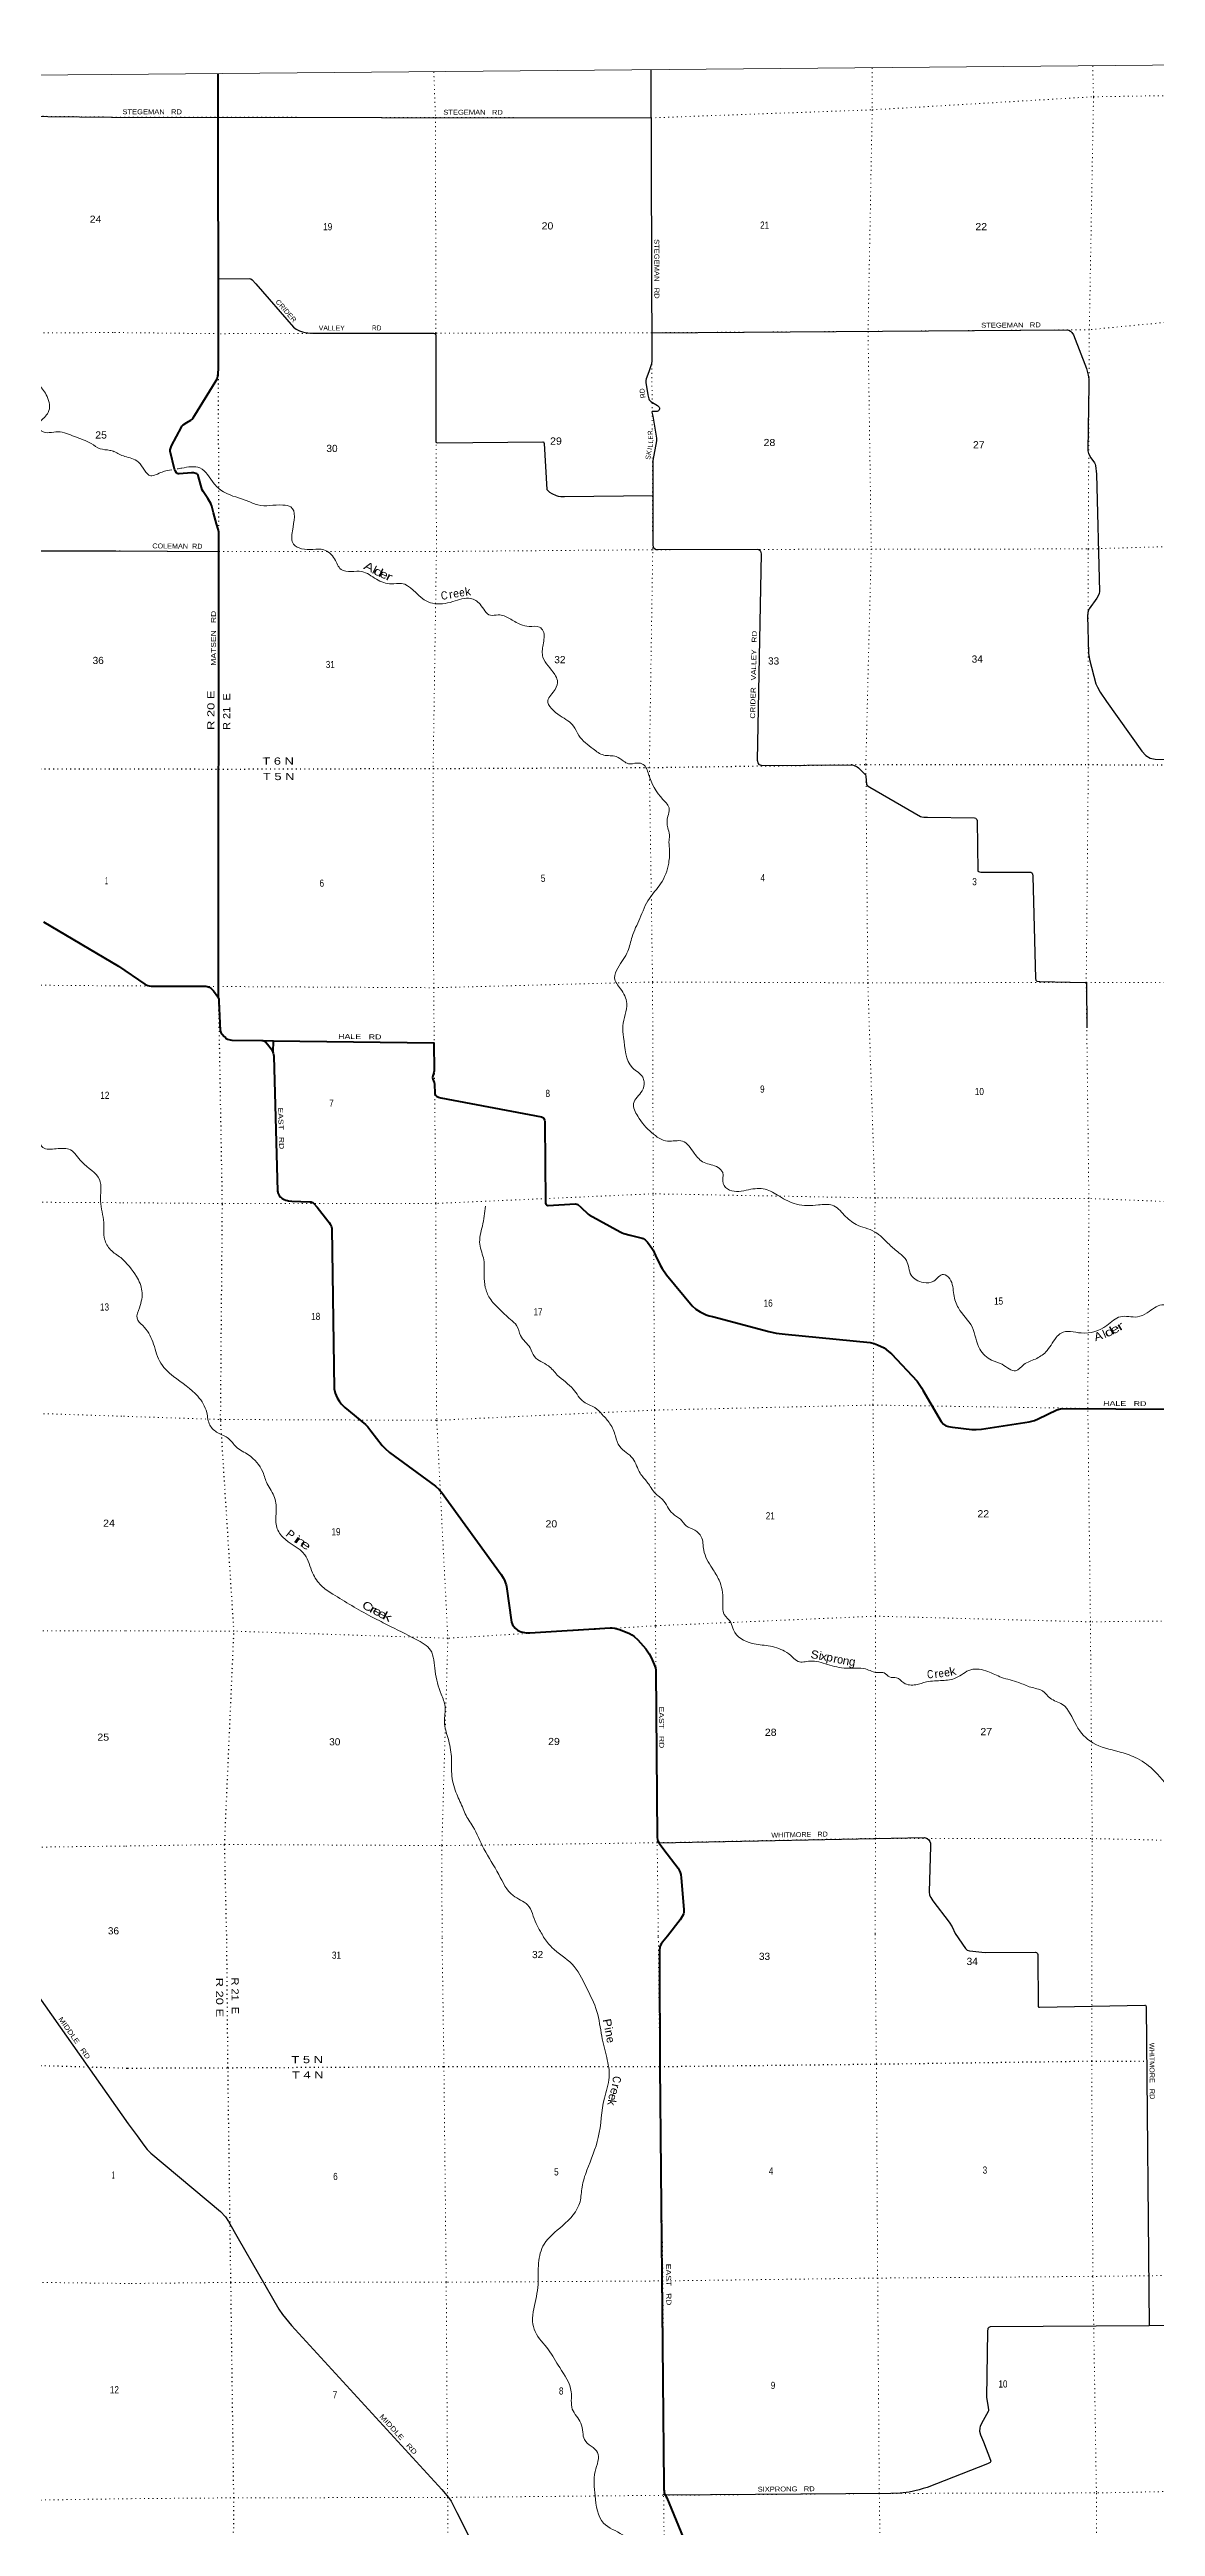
# Model space of a CAD drawing. Header units: feet. Extents: x -199 to 255675, y -686157 to -547785.
# Drawn here: x 189498 to 216545, y -608404 to -547785 of the extents above; entities that cross this region are included whole.
import ezdxf
from ezdxf.enums import TextEntityAlignment as Align

# ---------------------------------------------------------------- set-up
doc = ezdxf.new("R2010")
doc.units = ezdxf.units.FT
doc.header["$LTSCALE"] = 70
doc.linetypes.add('DOTTED', pattern=[1.5, 0.3, -1.2])
for name, color, linetype, lineweight in [('26', 7, 'Continuous', 40), ('29', 7, 'Continuous', 25), ('39', 7, 'Continuous', 13), ('4', 7, 'Continuous', 13), ('6', 7, 'DOTTED', 25), ('7', 7, 'DOTTED', 13)]:
    doc.layers.add(name, color=color, linetype=linetype, lineweight=lineweight)
for name, color, linetype in [('27', 7, 'Continuous'), ('30', 7, 'Continuous'), ('41', 7, 'Continuous')]:
    doc.layers.add(name, color=color, linetype=linetype)

msp = doc.modelspace()

# ---------------------------------------------------------------- linework, layer by layer
at = {"layer": '26'}
for points in [[(193630.68, -571002.07), (193639.87, -559629.96), (193636.33, -559596.1), (193621.89, -559522.01), (193583.43, -559393.01), (193507.57, -559122.32), (193467.26, -558964.27), (193438.49, -558892.3), (193370.62, -558776.6), (193251.5, -558600.84), (193231.5, -558558.85), (193201.88, -558445.37), (193131.92, -558212.23), (193118.21, -558188.78), (193099.56, -558172.65), (193072.59, -558158.26), (193022.24, -558145.66), (192967.56, -558145.14), (192671.88, -558171.7), (192641.06, -558167.25), (192624.88, -558160.06), (192605.46, -558142.74), (192576.33, -558102.48), (192556.18, -558053.55), (192449.96, -557617.4), (192449.56, -557578.94), (192452.26, -557557.34), (192480.08, -557484.99), (192722.86, -557023), (192737.22, -556999.24), (192767.81, -556970.82), (192854.03, -556913.48), (192951.21, -556859.27), (192978.19, -556839.48), (192988.86, -556829.43), (193012.35, -556798.1), (193051.49, -556732.51), (193552.14, -555927.14), (193594.01, -555840.97), (193611.99, -555778), (193624.57, -555707.83), (193629.47, -555598.1), (193623.73, -548376.35)], [(189350.92, -569132.14), (191184.13, -570219.7)], [(191184.13, -570219.7), (191827.9, -570656.66), (191860.81, -570675.14), (191902.32, -570693.19), (191937.42, -570700.21), (191985.17, -570705.83), (192027.23, -570708.06), (193319.8, -570710.48), (193351.75, -570715.32), (193375.98, -570722), (193403, -570732.18), (193423.99, -570745.1), (193448.64, -570762.39), (193469, -570782.06), (193507.86, -570825.76), (193613.14, -570965.54), (193622.13, -570981.73), (193630.68, -571002.07)], [(193630.68, -571002.07), (193635.74, -571022.67), (193641.03, -571071.16), (193667.33, -571789.47), (193675.07, -571816.51), (193687.35, -571838.63), (193723.03, -571884.04), (193770.19, -571939.79), (193797.23, -571967.54), (193818.84, -571984.82), (193850.59, -572003.37), (193882.53, -572014.26), (193915.88, -572021.64), (193957.12, -572025.63), (194689.66, -572035.29), (194694.5, -572035.91)], [(194694.5, -572035.91), (194965.38, -572045.97), (194957.72, -572326.12)], [(194694.5, -572035.91), (194717.3, -572038.85), (194740.47, -572044.47), (194758.02, -572052.9), (194769.96, -572062.03), (194780.49, -572072.57), (194831.67, -572128.27), (194921.38, -572245.07), (194937.4, -572275.24), (194950.52, -572309.88), (194957.72, -572326.12)], [(194965.38, -572045.97), (198898.7, -572097.76), (198901.05, -572780.49), (198896.99, -572821.45), (198868.08, -572899.25), (198860.73, -572943.95), (198872.48, -572982.81), (198904.46, -573065.22), (198912.04, -573097.17), (198918.44, -573344.87), (198927.42, -573367.66), (198934.01, -573376.46), (198961.21, -573398.18), (199010.94, -573422.64), (199065.8, -573438.54), (201530.94, -573906.17), (201547.73, -573911.96), (201563.66, -573921.85), (201575.2, -573932.85), (201585.53, -573947.3), (201603.22, -573987.82), (201611.46, -574023.01), (201615.1, -574056.79), (201624.56, -575987.73), (201629.6, -576022.03), (201639.35, -576043.48), (201651.58, -576058.32), (201666.96, -576068.22), (201683.44, -576072.62), (201691.78, -576072.65), (202351.03, -576037.43), (202391.45, -576039.84), (202414.76, -576052.82), (202492.58, -576118.24), (202671.9, -576283.73), (202697.25, -576302.98), (203455.97, -576721.36), (203499.66, -576742.35), (203544.98, -576757.65), (203698.51, -576799.25), (203959.26, -576863.21), (203994.43, -576874.2), (204015.78, -576884.3), (204041.68, -576899.49), (204063.66, -576919.28), (204119.11, -576976.65), (204232.34, -577121.6), (204259.87, -577168.39), (204319.71, -577297.4), (204433.18, -577539.53), (204480.69, -577617.51), (204590.5, -577770.98), (205215.43, -578530.95), (205308.17, -578615.92), (205413.66, -578681.9), (205560.91, -578747.87), (205633.44, -578772.06), (205713.26, -578793.12), (207086.17, -579161.31), (207273.36, -579200.78), (207491.7, -579221.39), (209569.01, -579425.14), (209664.17, -579451.6), (209747.69, -579482.39), (209909.02, -579561.82), (210020.21, -579645.12), (210087.09, -579704.99), (210716.68, -580370.93), (210833.39, -580542.37), (210857.87, -580592.64), (211304.89, -581361.36), (211363.05, -581426.43), (211420.19, -581466.01), (211486.13, -581483.61), (211578.9, -581499.05), (212057.55, -581558.38), (212163.05, -581558.38), (212289.71, -581546.03), (213457.43, -581370.04), (213585.01, -581334.07), (213674.49, -581300.71), (214135.35, -581073.69), (214226.77, -581052.58), (214368.92, -581040.09), (222835.46, -581101.02)], [(194957.72, -572326.12), (194963.38, -572344.08), (194973.91, -572380.61), (194980.64, -572423.91), (195075.54, -575726.39), (195078.18, -575748.8), (195083.44, -575766.71), (195095.03, -575801.48), (195114.33, -575834.15), (195143.47, -575869.63), (195167.34, -575891.4), (195190.51, -575906.86), (195237.9, -575929.69), (195279.11, -575944.06), (195314.08, -575954.63), (195344.62, -575960.6), (195421.5, -575966.84), (195862.98, -575983.07), (195894.36, -575987.99), (195915.42, -575995.02), (195934.38, -576005.56), (195955.1, -576021.65), (196044.93, -576114.37), (196306.26, -576447.93)], [(196306.8, -576448.61), (196339.99, -576490.98), (196364.06, -576528.94), (196379.51, -576562.66), (196392.14, -576599.19), (196399.41, -576639.72), (196462.93, -580561.93), (196483.43, -580665.37), (196528.36, -580780.59), (196587.34, -580870.51), (196641.59, -580935.95), (196716.52, -581016.63), (197225.03, -581434.36), (197285.23, -581495.75), (197352.67, -581587.45), (197633.74, -581951.95), (197703.68, -582026.86), (197815.5, -582119.36), (198941.13, -582945.44), (199030.64, -583025.84), (199084.87, -583092.6), (200543.41, -585105.94), (200595.61, -585187.5), (200622.97, -585242.75), (200653.18, -585319.58), (200664.42, -585357.51), (200674.3, -585403.49), (200800.15, -586274.75), (200809.75, -586312.23), (200822.39, -586341.73), (200851.88, -586382.48), (200886.98, -586420.42), (200944.55, -586466.78), (200990.89, -586493.48), (201034.42, -586510.34), (201075.14, -586521.58), (201117.27, -586530.01), (201184.13, -586535.45), (201240.84, -586535.63), (203211.96, -586415.13), (203255.87, -586414.79), (203320.46, -586423.22), (203458.57, -586464.51), (203678.9, -586549.86), (203741.72, -586583.4), (203795.08, -586619.93), (203888.83, -586705.37), (204082.35, -586925), (204162.97, -587047.07), (204215.69, -587140.31), (204289.07, -587307.18), (204320.24, -587392.71), (204328.44, -587451.81), (204328.44, -587451.81), (204354.92, -591546.36), (204363.77, -591592.42), (204375, -591623.33), (204408.4, -591681.03), (204524, -591834.07), (204870.8, -592295.19), (204899.48, -592344.82), (204922.43, -592399.76), (204935.99, -592450.2), (204949.83, -592530.29), (205011.95, -593306.96), (205013.92, -593358.57), (205011.12, -593379.65), (205002.69, -593414.77), (204993.21, -593435.25), (204918.31, -593555.24), (204614.89, -593953.9)], [(204614.89, -593953.9), (204485.91, -594106.58), (204461.44, -594139.98), (204443.64, -594175.6), (204427.97, -594217.73), (204421.4, -594253.51), (204416.95, -594283.56), (204412.65, -594370.33), (204414.73, -594540.67)], [(204414.73, -594540.67), (204423.23, -597140.23), (204523.69, -607388.66), (204523.69, -607505.8), (204526.2, -607528.41), (204528.71, -607557.3), (204540.01, -607599.08), (204552.57, -607625.14), (204571.41, -607660.32), (204599.03, -607707.43), (205520.94, -609964.47), (205552.72, -610013.56), (205572.74, -610044.73), (205623.83, -610098.42), (205690.66, -610144.9), (205770.62, -610186), (205982.56, -610265.38)]]:
    msp.add_lwpolyline(points, dxfattribs=at)
at = {"layer": '29'}
for p, q in [((191012.61, -549437.48), (204209.96, -549456.63)), ((185633.48, -560045.12), (191100.26, -560056.64)), ((191100.26, -560056.64), (193639.51, -560073.89))]:
    msp.add_line(p, q, dxfattribs=at)
for points in [[(204206.39, -548285.38), (204228.11, -555417.61), (204215.21, -555503.01), (204157.66, -555672.11), (204089, -555847.43), (204081.83, -555887.6), (204081.24, -555932.67), (204131.12, -556238.23), (204156.41, -556335.35), (204165.74, -556358.31), (204183.99, -556379.8), (204207.33, -556398.5), (204370.74, -556500.32), (204391.99, -556519.04), (204405.25, -556536.27), (204415.29, -556556.36), (204417.09, -556567.12), (204416.02, -556579.31), (204409.2, -556603.71), (204402.75, -556616.63), (204397.73, -556623.09), (204389.48, -556630.98), (204376.22, -556636), (204359.6, -556640.39), (204245.34, -556642.45), (204238.53, -556645.33), (204233.64, -556649.37), (204231.36, -556655.38), (204231, -556662.55), (204254.32, -556759.19), (204341.08, -557298.31), (204342, -557360.41), (204256.46, -557846.52), (204249.42, -557921.04), (204251.96, -558009.01), (204253.6, -559913.09), (204259.86, -559954.63), (204269.52, -559972.96), (204296.13, -559996.26), (204337.16, -560019.56), (204383.74, -560024), (206816.75, -560010.67), (206843.37, -560019.55), (206876.8, -560047.99), (206886.85, -560062.34), (206905.2, -560130.02), (206802.22, -565179.98), (206825.16, -565254.61), (206848.11, -565283.31), (206932.85, -565304.98), (209094.12, -565289.04), (209138.58, -565294.78), (209179.08, -565305.5), (209249.01, -565340.71), (209281.47, -565366.69), (209432.6, -565512.92), (209451.24, -565533.01), (209460.72, -565569.26), (209481.96, -565771.07), (209497.14, -565797.08), (209558.39, -565840.46), (210800.9, -566556.68), (210832.41, -566566.3), (210878.31, -566572.04), (210971.03, -566575.35), (212117.48, -566592.13), (212149.76, -566599.3), (212164.1, -566609.35), (212172.7, -566620.83), (212178.44, -566628.01), (212183.63, -566653.9), (212205.69, -567895.22), (212215.01, -567905.27), (212239.39, -567911.01), (212272.38, -567913.88), (213478.57, -567913.88), (213500.81, -567918.19), (213522.32, -567931.11), (213532.36, -567944.02), (213538.1, -567958.37), (213548.1, -568015.07), (213608.37, -570517.19), (213619.66, -570558.1), (213648.53, -570586.07), (213717.91, -570597.33), (214827.47, -570617.65), (214847.55, -570623.39), (214856.25, -570634.47), (214870.95, -571730.18)], [(180275.36, -549293.64), (181257.68, -549154.85), (181959.93, -549055.91), (182238, -549026.14), (182346.49, -549026.14), (182434.29, -549043.97), (183073.32, -549187.47), (184381.62, -549536.39), (184430.9, -549541.8), (184486.5, -549541.79), (184536.68, -549536.37), (184591.76, -549523.52), (184899.56, -549392.17), (185130.68, -549275.83), (185175.43, -549259.54), (185239.36, -549252.68), (185287.99, -549254.12), (185337.47, -549262.29), (185515.82, -549317.6), (185594.48, -549332.82), (185968.4, -549375.8), (186324.74, -549388.36), (191012.61, -549437.48)], [(193627.72, -553392.83), (194384.52, -553392.01), (194423.25, -553397.74), (194454.88, -553417.98), (194543.5, -553517.27), (195464.07, -554575.94), (195526.14, -554626.17), (195612.64, -554666.77), (195686.77, -554695.06), (195747, -554709.41), (195818.71, -554720.89), (195931.06, -554730.28), (198886.44, -554726.63), (198911.54, -554730.94), (198923.73, -554738.11), (198935.92, -554751.03), (198943.81, -554772.56), (198943.1, -557377.23), (198948.84, -557391.58), (198963.72, -557404.25), (198997.6, -557411.67), (201560.51, -557382.97), (201577.72, -557388.72), (201587.96, -557399.83), (201597.8, -557423.16), (201663.02, -558553.07), (201682.42, -558579.83), (201725.45, -558614.27), (201785.68, -558651.59), (201888.94, -558697.51), (201940.04, -558714.88), (202006.55, -558726.21), (202092.13, -558727.7), (204252.56, -558700.86)], [(204225.97, -554715.74), (214382.44, -554648.71), (214430.19, -554656.25), (214470.35, -554679.21), (214501.9, -554707.91), (214543.19, -554769.44), (214862.25, -555590.83), (214902.05, -555758.42), (214913.52, -555853.14), (214918.64, -555980.33), (214893.44, -557609.74), (214904.98, -557672.16), (214961.63, -557777.7), (215051.21, -557899.63), (215067.7, -557929.77), (215078.79, -557964.76), (215102.1, -558178.55), (215177.68, -561051.5), (215170.96, -561094.2), (215159.49, -561122.9), (215108.64, -561210.01), (214924.23, -561473.4), (214909.93, -561501.78), (214892.72, -561562.05), (214883.26, -561641.7), (214909.93, -562555.15), (214931.8, -562711.15), (215090.65, -563307.16), (215125.07, -563387.52), (215190.73, -563513), (215352.12, -563737.71), (216209.66, -564956.84), (216309.74, -565063.74), (216418.75, -565131.19), (216540.88, -565150.24), (218235.22, -565177.05)], [(204401.09, -591671.36), (210895.69, -591539.94), (210950.05, -591556.02), (210992.03, -591593.18), (211027.5, -591644.99), (211041.84, -591685.18), (211047.05, -591758.73), (211008.87, -592876.33), (211020.36, -592954.74), (211049.03, -593014.1), (211099.23, -593096.11), (211502.44, -593614.89), (211573.96, -593731.67), (211648.48, -593890.77)], [(211648.48, -593890.77), (211898.79, -594259.46), (211944.34, -594301.47), (211996.11, -594319.75), (212081.38, -594328.07), (212298.79, -594351.79), (212380.78, -594356.85), (213615.88, -594352.21), (213640.22, -594361.48), (213652.95, -594370.76), (213658.76, -594382.35), (213666.86, -594407.86), (213673.82, -595678.5), (213683.09, -595687.78), (213684.75, -595693.54), (213708.58, -595697.05), (216288.86, -595646.04), (216301.03, -595648.37), (216311.8, -595658.82), (216318.98, -595683.14), (216388.57, -603498.09)], [(188700.84, -594088.87), (189042.63, -595071.78), (189110.56, -595225.76), (189238.83, -595443.33), (191417.95, -598548.89)], [(191417.95, -598548.89), (191641.19, -598846.83), (191802.34, -599073.08), (191884.61, -599177.42), (191972.66, -599267.85), (193678.85, -600695.31), (193797.49, -600826.01), (193874.95, -600942.06), (194109.36, -601357), (195104.13, -603082.39), (195194.8, -603218.9), (195412.73, -603482.47), (199090.05, -607500.92), (199259.37, -607695.78), (199317.19, -607786.72), (199463.02, -608062.88), (202916.21, -614939.51)], [(216388.57, -603498.09), (212504.94, -603520.57), (212469.38, -603536.63), (212449.19, -603563.33), (212438.02, -603633.7), (212412.1, -605243.78), (212457.5, -605496.2), (212463.6, -605551.6), (212463.6, -605572.47), (212456.7, -605592.56), (212328.84, -605814.75), (212261.99, -605948.1), (212246.93, -606001.44), (212245.65, -606072.58), (212264.88, -606162.7), (212337.38, -606332.52), (212512.27, -606785.17), (212516.91, -606806.04), (212514.46, -606824.36), (212503, -606843.14), (212434.64, -606871.4), (210964.35, -607449.49), (210861.21, -607476.16), (210765.3, -607505.81), (210519.18, -607561.08), (210298.17, -607586.21), (210077.16, -607598.77), (204561.4, -607641.63)], [(219540.54, -603479.84), (216388.57, -603498.09)]]:
    msp.add_lwpolyline(points, dxfattribs=at)
at = {"layer": '39'}
for points in [[(184535.36, -549616.44), (184460.02, -550158.46), (184575.12, -550650.58), (184878.19, -551095.05), (185344.57, -551460.16), (185688.15, -551809.45), (185737.54, -551991.37), (185829.71, -552435.69), (186052.95, -552566.2), (186334.16, -552567.06), (186566.09, -552392.02), (186802.64, -552365.58), (187047.3, -552686.55), (187032.58, -552992.2), (187027.55, -553277.58), (187339.1, -553404.46), (187662.94, -553316.13), (187836.4, -553471.66), (188073.88, -553840.98), (187996.64, -554246.23), (187999.36, -554629.91), (188312.71, -554744.7), (188643.07, -554798.9), (188739.35, -555020.14), (188679.8, -555517.47), (188906.59, -555736.31), (189248.76, -556005.27), (189436.25, -556273.05), (189467.26, -556666.26), (189252.56, -556907.27), (189208.03, -557002.52), (189290.43, -557119.54), (189706.6, -557142.03), (190108.3, -557255.19), (190517.08, -557428.49), (190738.23, -557555.02), (190969.92, -557594.96), (191080.25, -557626.82)], [(192490.42, -558074.37), (192251.09, -558124.28), (191970.9, -558216.89), (191670.43, -557882.17), (191336.6, -557742.71), (191076.18, -557625.65)], [(203536.69, -565200), (203356.1, -565088.32), (203053.94, -565052.77), (202794.35, -564902.13), (202443.65, -564570.19), (202313.67, -564343.29), (201988.26, -564091.27), (201687.18, -563714.4), (201864.25, -563444.68), (201917.4, -563227.04), (201852.89, -563077.45), (201565.27, -562658.21), (201566.84, -562351.01), (201570.02, -562015.68), (201484.24, -561924.63), (201230.57, -561904.41), (201016.69, -561855.47), (200747.11, -561709), (200470.33, -561620.87), (200279.45, -561631.81), (200026.16, -561360.62), (199798.91, -561221.53), (199359.6, -561296.49), (198863.5, -561338.18), (198661.11, -561248.91), (198106.38, -560853.82), (197859.18, -560863.62), (197491.49, -560746.75), (197134.87, -560561.46), (196875.46, -560561.4), (196627.32, -560506.95), (196470.79, -560252.36), (196204.09, -560027.55), (195940.51, -560017.51), (195660.76, -560001.7), (195466.12, -559892.23), (195437.19, -559561.41), (195398.58, -558979.77), (195202.84, -558932.56), (194589.48, -558931.87), (194328.59, -558829.44), (193784.7, -558626.92), (193526.19, -558412.02), (193174.67, -558023.88), (192736.35, -558028.55), (192618.26, -558049.69)], [(223130.82, -578683.88), (222856.94, -578571.82), (222668.06, -578582.72), (222556.35, -578506.13), (222282.83, -578365.74), (221781.14, -578299.11), (221408.26, -578517.6), (221055.95, -578629.38), (220093.82, -578706.28), (219789.01, -578626.61), (219345.21, -578669.51), (219073.36, -578643.54), (218637.86, -578427.32), (218358.58, -578443.62), (217962.54, -578451.67), (217456.99, -578535.67), (217041.14, -578564.09), (216702.5, -578509.02), (216345.33, -578701.18), (216103.45, -578801.23), (215691.15, -578797.48), (215356.45, -579013.39), (214729.66, -579195.6), (214237, -579197.09), (214115.96, -579309.35), (213865.66, -579660.5), (213608.75, -579833.06), (213329.18, -579967.82), (213126.29, -580121.49), (212796.19, -579961.89), (212537.3, -579859.43), (212247.87, -579592.8), (212060.99, -579047.55), (211726.46, -578582.85), (211613.11, -578255.32), (211515.06, -577873.35), (211358.59, -577761.3), (211123.66, -577923.48), (210868.82, -577961.5), (210570.56, -577779.33), (210458.85, -577425.67), (210273.07, -577233.76), (210038.89, -577032.55), (209674.35, -576716.87), (209223.32, -576539.04), (208934.42, -576308.55), (208641.35, -576068.07), (208305.45, -576063.16), (207766.26, -576045.27), (207347.17, -575850.89), (207000.75, -575675.48), (206596.75, -575689.67), (206126.29, -575696.84), (205971.17, -575538.59), (205961.26, -575271.72), (205848.79, -575142.94), (205505.2, -575023.7), (205264.58, -574794.47), (204974.74, -574499.75), (204614.8, -574501.22), (204227.71, -574294.3), (203881.99, -573890), (203780.94, -573578.35), (203989.63, -573270), (204038.7, -573048.41), (204004.9, -572936.49), (203758.25, -572707.36), (203538.26, -571959.84), (203518.1, -571679.07), (203614.69, -571129.5), (203462.68, -570770.44), (203318.1, -570507.63), (203397.01, -570263.49), (203642.35, -569848.18), (203745.91, -569501.28), (203932.45, -569052.73), (204168.62, -568559.26), (204442.98, -568203.73), (204640.74, -567696.79), (204657.67, -567339.17), (204648.7, -567136.53), (204660.82, -567001.83), (204616.15, -566833.86), (204620.09, -566550.72), (204655.73, -566373.5), (204501.53, -566140.95), (204146.6, -565517.96), (204016.48, -565281.03), (203869.18, -565247.13), (203656.27, -565264.43), (203536.69, -565200)], [(184076.23, -566953.37), (184110.72, -567201.86), (184285.45, -567315.18), (184606.26, -567397.68), (184782.12, -567575.27), (185255.26, -567753.41), (185794.62, -567928.34), (186118.47, -568069.05), (186321.59, -568312.43), (186798.97, -569075.14), (186908.26, -569464.9), (187020.85, -569585.39), (187288.08, -569590.52), (187447.73, -569645.85), (187656.11, -569959.46), (187974.14, -570112.33), (188185.04, -570226.99), (188217.14, -570453.42), (188178.51, -570769.56), (188329.53, -571019.93), (188425.11, -571201), (188208.76, -571576.65), (188185.83, -571757.89), (188384.38, -571969.21), (188448.74, -572203.09), (188358.58, -572672.86), (188427.35, -572928.76), (188777.73, -573322.13), (189018.27, -573866.19), (189189.63, -574244.76), (189333.47, -574658), (189663.41, -574688.1), (190009.34, -574713.88), (190285.63, -575006.15), (190719.11, -575442.19), (190746.46, -575970.07), (190823.94, -576493.02), (190845.16, -576900.47), (190990.3, -577158.98), (191243.16, -577349.67)], [(200163.47, -576088.88), (200084.09, -576577.95), (200020.19, -577024.63), (200120.28, -577408.58), (200125.72, -577783.93), (200156.14, -578078.6), (200262.55, -578344), (200493.53, -578601.48), (200768.85, -578866.31), (200921.82, -579014.55), (201017.89, -579260.03), (201251.49, -579559.63), (201359.15, -579772.82), (201698.28, -580000.54), (201916.7, -580224.08), (202307.87, -580573.47), (202563.73, -580882.77), (202831.16, -581019.23), (203016.68, -581193.08), (203204.91, -581415.07), (203337.98, -581716.21), (203442.23, -581971.6), (203762.19, -582263.86), (203944.48, -582630.49), (204114.47, -582842.73), (204186.44, -582952.05), (204285.04, -583095.1), (204488.71, -583272.69), (204739, -583614.19), (204930.09, -583755.83), (205071.17, -583916.31), (205281.87, -584023.52), (205439.04, -584183.74), (205498.07, -584510.1), (205703.6, -584954.68), (205872.66, -585241.21), (205968.52, -585749.7), (205999.49, -586082.5), (206161.26, -586282.81), (206224.23, -586464.55), (206683.47, -586792.83), (207076.45, -586851.09), (207474.56, -586985.56), (207671.74, -587131.12), (207805.95, -587233.47), (208095.43, -587227.05), (208524.95, -587308.85), (208988.8, -587400.15), (209455.61, -587419.14), (209754.51, -587506.94), (209913.51, -587516.56), (210039.59, -587613.01), (210210.81, -587632.49), (210391.63, -587760.23), (210685.87, -587803.93), (210948.28, -587733.68), (211333.92, -587701.7), (211666.79, -587636.4), (212029.88, -587436.12), (212446.81, -587481.96), (212778.67, -587623.46), (213200.78, -587749.54), (213500.09, -587865.44), (213782.96, -587957.49), (213970.49, -588131.31), (214270.34, -588285.35), (214611.66, -588802.14), (215013.97, -589225.65), (215654.62, -589444.77), (216048.77, -589583.31), (216477.29, -589873.92), (216953, -590366.58), (217115.21, -590458.47), (217449.07, -590461.41), (217735.67, -590671.86), (217886.72, -590687.63), (218041.03, -590789.68), (218239.28, -591009.51), (218511.25, -591182.04), (218774.98, -591479.17), (219102.9, -591765.29), (219350.28, -591906.07), (219597.36, -592165.31), (220093.78, -592422.76), (220483.62, -592541.29), (220726.1, -592621.92), (220854.92, -592768.52), (221117.36, -592977.34), (221532.23, -593157.73), (221716.55, -593249.28), (221866.99, -593361.43)], [(191243.16, -577349.67), (191627.85, -577813.07), (191757.66, -578166.45), (191695.24, -578576.97), (191638.68, -578836.82), (191775.98, -579013.41), (192023.07, -579411.18), (192188.74, -579880.46), (192532.1, -580260.7), (193124.32, -580745.57), (193341.25, -581143.8), (193420.13, -581451.78), (193613.86, -581637.55), (193873.28, -581776.14), (194063.29, -581982.04), (194363.78, -582180.24), (194713.7, -582596.52), (194820.46, -582886), (195002.33, -583224.54), (195039.8, -583589.36), (195044.52, -583914.54), (195201.34, -584189.21), (195740.56, -584624.69), (195932.02, -585069.48), (196143.65, -585379.45), (196424.13, -585583.98), (197359.16, -586133.88), (197752.2, -586334.68), (198461.24, -586693.29), (198814.97, -586956.93), (198926.97, -587469.19), (199077.99, -588037.07), (199170.85, -588338.81), (199158.15, -588710.43), (199244.57, -589122.69), (199327.38, -589563.12), (199333.46, -589982.63), (199438.59, -590436.77), (199594.62, -590795.78), (199663.42, -590963.37), (199850.89, -591271.71), (200122.27, -591819.68), (200485.33, -592448.58), (200836.7, -592965.22), (201187.9, -593192.76), (201397.56, -593646.94), (201504.01, -593842.19), (201580.94, -593980.11)], [(201580.94, -593980.11), (201783.71, -594232.42), (202278.57, -594641.18), (202618.93, -595198.37), (202885.01, -595801.65), (203004.41, -596404.68), (203125.71, -596927.34), (203184.67, -597413.72), (203066.84, -597921.91), (202919.51, -598884.18), (202639.35, -599687.48), (202521.38, -600099.21), (202471.65, -600456.81), (202040.49, -601046.85), (201595.06, -601494.2), (201457.08, -601958.14), (201447.77, -602480.58), (201344.13, -603075.2), (201312.42, -603388.61), (201373.05, -603633.87), (201699.18, -604078.51), (201975.08, -604517.03), (202257.21, -605108.28), (202283.93, -605530.31), (202493.39, -605876.28), (202539.91, -606095.39), (202580.36, -606278.32), (202902.29, -606592.33), (202844.68, -607058.43), (202839.49, -607653.21), (203049.41, -608324.72), (203507.93, -608610.83), (203850.01, -608965.07), (204236.45, -609423.88), (204948.9, -610246.94), (205765.55, -610869.24), (206217.73, -610928.28), (206728.47, -611196.4), (207036.96, -611449.36)]]:
    msp.add_spline(points, degree=3, dxfattribs=at)
at = {"layer": '4'}
msp.add_lwpolyline([(0, -686157.2), (0, -549186.32), (31834.35, -549164.42), (63668.65, -549098.74), (95502.83, -548989.27), (127336.83, -548836), (159170.58, -548638.96), (191004.04, -548398.11), (222837.13, -548113.49), (254669.81, -547785.08), (255674.76, -639106.77), (223716.47, -639436.48), (224155.96, -685078.02), (192134.46, -685364.33), (160112.61, -685606.59), (128090.45, -685804.81), (96068.05, -685958.97), (64045.47, -686069.09), (32022.77, -686135.17)], close=True, dxfattribs=at)
msp.add_lwpolyline([(0, -686157.2), (0, -549186.32), (31834.35, -549164.42), (63668.65, -549098.74), (95502.83, -548989.27), (127336.83, -548836), (159170.58, -548638.96), (191004.04, -548398.11), (222837.13, -548113.49), (254669.81, -547785.08), (255674.76, -639106.77), (223716.47, -639436.48), (224155.96, -685078.02), (192134.46, -685364.33), (160112.61, -685606.59), (128090.45, -685804.81), (96068.05, -685958.97), (64045.47, -686069.09), (32022.77, -686135.17)], close=True, dxfattribs=at)
at = {"layer": '6'}
for points in [[(193832.65, -594046.53), (193780.19, -591713.57), (194008.1, -586494.14), (193681.55, -581313.28), (193725.52, -576028.39), (193631.7, -570720.92), (193633.92, -565393.79), (193639.51, -560073.89), (193628.37, -554737.21), (193625.06, -549441.04), (193623.73, -548376.35)], [(159285.55, -565354.88), (161931.69, -565353.29), (167025.98, -565384.23), (172364.99, -565396.6), (177686.86, -565403.66), (183010.85, -565419.93), (188325.92, -565390.7), (191144.23, -565384.89)], [(191144.23, -565384.89), (193631.7, -565394.9), (198879.91, -565379.39), (204168.4, -565357.01), (209470.6, -565280.76), (214903.86, -565285.74), (220209.07, -565307.27), (222999.73, -565000.35)], [(193800.41, -639705.27), (193831.45, -634363.42), (193858.24, -629155.01), (193858.71, -623807.91), (194060.07, -618435.03), (193977.99, -612965.21), (194004.7, -607704.56), (193932.94, -602431.68), (193861.21, -597176.89), (193832.65, -594046.53)], [(159504.6, -597204.87), (162011.05, -597208.95), (167322.64, -597232.7), (172625.96, -597163.99), (177900.11, -597169.74), (183220.84, -597140.87), (188541.42, -597097.95), (191406.7, -597186.64)], [(191406.7, -597186.64), (193861.21, -597176.89), (199143.6, -597147.66), (204422.01, -597148.56), (209720.43, -597087.2), (214982.67, -597013.73), (216353.4, -597017.08)]]:
    msp.add_lwpolyline(points, dxfattribs=at)
at = {"layer": '7'}
for points in [[(198896.52, -548331.64), (198937.71, -549451.02), (198945.48, -554728.39), (198959.72, -560069.87), (198879.91, -565379.39), (198893.43, -570745.72), (198941.92, -576027.19), (198966.63, -581333.11), (199239.07, -586665.37), (199093.53, -591741), (199097.66, -594001.93)], [(204237.05, -557083.98), (204225.97, -554715.74), (204209.96, -549456.63), (204206.39, -548285.38)], [(209619.29, -548236.98), (209617.78, -549260.69), (209517.15, -554687.54), (209594.83, -560012.17), (209461.73, -565285.2), (209511.55, -570626.04), (209688.48, -575889.49), (209637.38, -580959.67), (209700.29, -586126.48), (209697.94, -591569.98), (209689.52, -593908.56)], [(214992.09, -593860.01), (215000.2, -591602.96), (214954.92, -586265.23), (214892.5, -581031.86), (214917.18, -575904.16), (214852.61, -570624.61), (214903.86, -565285.74), (214903.68, -560007.55), (214928.39, -554642.65), (215030.66, -548941.29), (215013.1, -548187.51)], [(191012.61, -549437.48), (193623.96, -549441.04), (198937.71, -549449.91), (204209.96, -549456.63), (209617.78, -549260.69), (215030.66, -548941.29), (220281.19, -548861.48), (222844.04, -548831.8)], [(159176.04, -549432.32), (161803.1, -549461.84), (167006.66, -549424.47), (172329.75, -549445.17), (177599.39, -549260.63), (182931.47, -549471.33), (188274.93, -549406.6), (191012.61, -549437.48)], [(222895.18, -554142.79), (220324.44, -554118.38), (214928.39, -554642.65), (209519.37, -554683.1), (204225.97, -554715.74), (198946.59, -554725.06), (193628.37, -554739.43), (191056.14, -554711.36)], [(159212.35, -554711.82), (161854.03, -554760.85), (167010.92, -554696.21), (172303.46, -554693.37), (177567.52, -554797.71), (182941.52, -554758.16), (188300.27, -554722.83), (191056.14, -554711.36)], [(204386.9, -593955.91), (204359.28, -591656.17), (204318.35, -586361.09), (204296.06, -581083.24), (204263.48, -575789.48), (204246.58, -570605.91), (204168.4, -565357.01), (204250.66, -559990.71), (204240.32, -557780.72)], [(191100.26, -560056.64), (188333.68, -560050.48), (183065.28, -560058.71), (177661.37, -560124.7), (172347.23, -560074.83), (167020.24, -560028.13), (161754.27, -560036.39), (159249.27, -560079.49)], [(191100.26, -560056.64), (193639.51, -560073.89), (198959.72, -560069.87), (204239.58, -560026.21), (209594.83, -560012.17), (214903.68, -560007.55), (220369.12, -559845.95), (222948.47, -559676.82)], [(191188.09, -570699.88), (193627.26, -570716.48), (198893.43, -570745.72), (204246.58, -570605.91), (209511.55, -570626.04), (214857.04, -570617.95), (220185.73, -570627.98), (223051.72, -570399.58)], [(159322.08, -570665.03), (161964.44, -570646.61), (167219.23, -570666.56), (172377.34, -570712.86), (177732.27, -570692.57), (183060.76, -570660.7), (188341.61, -570678.16), (191188.09, -570699.88)], [(223103.3, -575756.42), (220231.19, -576116.29), (214917.18, -575904.16), (209688.48, -575889.49), (204263.48, -575789.48), (198947.92, -576025.09), (193725.52, -576028.39), (191231.89, -576006.91)], [(191231.89, -576006.91), (188364.67, -575991.75), (183131.07, -575994.71), (177778.8, -576005.83), (172433.63, -576047.47), (167335.92, -575936.23), (162035.45, -575945.25), (159358.59, -575974.19)], [(159395.22, -581301.18), (162055.17, -581297.07), (167336.95, -581236.85), (172468.04, -581320.67), (177773.24, -581319.07), (183125.35, -581309.63), (188408.94, -581140.2), (191306.95, -581233.6)], [(191306.95, -581233.6), (193681.55, -581313.28), (198966.63, -581333.11), (204296.06, -581083.24), (209637.38, -580959.67), (214890.28, -581042.96), (220249.04, -581082.1), (223154.17, -581040.09)], [(223204.97, -586314.66), (220266.95, -586202.33), (214954.92, -586265.23), (209700.29, -586126.48), (204318.35, -586361.09), (199239.07, -586665.37), (194008.1, -586494.14), (191348.96, -586482.55)], [(191348.96, -586482.55), (188395.74, -586490.01), (183148.81, -586575.39), (177824.38, -586577.26), (172514.46, -586591.63), (167355.76, -586608.2), (162022.3, -586627.76), (159427.42, -586618.14)], [(191367.24, -591752.02), (193780.19, -591713.57), (199093.53, -591741), (204401.09, -591671.36), (209695.72, -591563.32), (214987.64, -591569.02), (220205.76, -591686.24), (223256.45, -591662.56)], [(159468.35, -591934.94), (162062.25, -591925.3), (167372.37, -591903.05), (172551.17, -591872.22), (177900.64, -591898.83), (183229.69, -591850.21), (188471.58, -591788.6), (191367.24, -591752.02)], [(199097.66, -594001.93), (199143.6, -597147.66), (199199.29, -602426.54), (199234.88, -607693.32), (199244.37, -612980.16), (199344.23, -618234.99), (199096.4, -623428.96), (199068.14, -629019.16), (199130, -634394.5), (199093.22, -639660.52)], [(204442.61, -639614.06), (204637.62, -634500.28), (204288.42, -629114.4), (204453.39, -623580.7), (204618.6, -618221.82), (204572.94, -612930.91), (204517.21, -607627.92), (204499.78, -602407.38), (204422.01, -597148.56), (204386.9, -593955.91)], [(209689.52, -593908.56), (209720.43, -597087.2), (209751.96, -602325.85), (209791.56, -607596.66), (209875.47, -612933.86), (209836.68, -618182.43), (209896.42, -623479.4), (209741.27, -628852.36), (209823.02, -634089.09), (209853.43, -635698.69)], [(215164.46, -630350.54), (215168.17, -628712.86), (215222.97, -623422.11), (215191.46, -618193.51), (215117.62, -612864.37), (215102.08, -607563.46), (215016.23, -602272.47), (214986.68, -597009.72), (214992.09, -593860.01)], [(191450.22, -602458.16), (188559.58, -602423.34), (183259.02, -602460.01), (177972.29, -602476.43), (172574.54, -602439.86), (167265.04, -602456.38), (161854.88, -602508.53), (159541.05, -602504.5)], [(223357.27, -602131.72), (220368.91, -602221.26), (215014.24, -602284.53), (209751.96, -602325.85), (204501.77, -602395.33), (199199.29, -602426.54), (193932.94, -602431.68), (191450.22, -602458.16)], [(159577.8, -607848.03), (161877.2, -607845.94), (167304.44, -607825.9), (172526.31, -607753.96), (177988.07, -607767.69), (183317.49, -607799.02), (188547.85, -607769.18), (191493.67, -607724.28)], [(191493.67, -607724.28), (194004.7, -607704.56), (199234.88, -607693.32), (204531.3, -607642.01), (209791.56, -607596.66), (215138.27, -607583.61), (220428.6, -607480.04), (223405.44, -607611.33)]]:
    msp.add_lwpolyline(points, dxfattribs=at)

# ---------------------------------------------------------------- texts
at = {"layer": '27'}
for s, rotation, width, p in [('MATSEN   RD', 89.954, 1.3, (193567.26, -562865.51)), ('HALE   RD', 359.246, 1.35, (196555.25, -571996.9)), ('EAST   RD', 271.646, 1.3, (195086.76, -573680.02)), ('HALE   RD', 359.588, 1.35, (215265.53, -580977.92)), ('EAST   RD', 270.371, 1.3, (204404.18, -588339.42)), ('EAST   RD', 270.701, 1.3, (204575.71, -601976.31))]:
    msp.add_text(s, height=120, rotation=rotation, dxfattribs=dict(at, width=width)).set_placement(p)
at = {"layer": '30'}
for s, rotation, width, p in [('STEGEMAN   RD', 359.917, 1.15, (191279.64, -549367.87)), ('STEGEMAN   RD', 359.917, 1.15, (199127.65, -549379.26)), ('STEGEMAN   RD', 270.174, 1.15, (204289, -552425.79)), ('CRIDER', 311.009, 1.1, (195016.14, -553962.86)), ('VALLEY', 0.071, 1.05, (196081.23, -554660.09)), ('RD', 0.071, 0.8, (197383.5, -554658.17)), ('STEGEMAN   RD', 0.378, 1.15, (212284.53, -554592.55)), ('RD', 99.271, 0.9, (204077.95, -556304.91)), ('COLEMAN  RD', 359.611, 1.1, (192011.42, -559992.83)), ('CRIDER   VALLEY   RD', 88.832, 1.25, (206752.96, -564162.12)), ('WHITMORE   RD', 1.159, 1.1, (207152.04, -591545.68)), ('MIDDLE   RD', 305.057, 1.25, (189708.33, -595986.96)), ('WHITMORE   RD', 270.51, 1.1, (216396.86, -596568.19)), ('MIDDLE   RD', 312.462, 1.3, (197557.76, -605722.8)), ('SIXPRONG   RD', 0.498, 1.15, (206816.82, -607553.13))]:
    msp.add_text(s, height=120, rotation=rotation, dxfattribs=dict(at, width=width)).set_placement(p)
for s, rotation, width, p in [('K', 80.02, 0.85, (204215.43, -557660.3)), ('L', 82.02, 0.95, (204248.52, -557483.56)), ('R', 95.142, 0.75, (204248.85, -557156.33)), ('L', 83.02, 0.9, (204259.16, -557382)), ('E', 89.849, 0.7, (204259.91, -557279.48)), ('S', 80.02, 0.9, (204196.12, -557775.9))]:
    msp.add_text(s, height=120, rotation=rotation, dxfattribs=dict(at, width=width)).set_placement(p, align=Align.CENTER)
msp.add_text('I', height=120, rotation=80.02, dxfattribs=at).set_placement((204233.26, -557566.76), align=Align.CENTER)
at = {"layer": '41'}
for s, rotation, width, p in [('A', 334.167, 1.35, (197271.2, -560536.56)), ('l', 333.52, 1.1, (197400.72, -560606.56)), ('d', 335.55, 1.5, (197500.73, -560656.36)), ('e', 336.367, 1.3, (197640.25, -560719.08)), ('r', 335.379, 1.5, (197768.21, -560777.91)), ('C', 7.533, 0.85, (199163.6, -561243.17)), ('r', 9.216, 1.05, (199327.11, -561216.69)), ('e', 9.837, 0.95, (199456.05, -561192.66)), ('e', 7.833, 0.9, (199595.75, -561168.58)), ('k', 8.939, 1.05, (199743.09, -561148.46)), ('A', 16.657, 1.15, (215175.74, -579369.44)), ('d', 26.721, 1.55, (215456.7, -579259.48)), ('e', 29.359, 1.45, (215599.65, -579188.33)), ('r', 31.881, 1.7, (215736.98, -579111.3)), ('i', 324.286, 1.5, (195492.56, -584323.47)), ('n', 326.286, 1.7, (195586.19, -584376.71)), ('e', 325.022, 1.65, (195707.28, -584459.23)), ('C', 331.544, 1.3, (197229.22, -585972.47)), ('r', 331.544, 1.6, (197362.13, -586044.49)), ('e', 332.889, 1.4, (197469.86, -586097.44)), ('e', 332.889, 1.4, (197594.27, -586164.37)), ('k', 332.987, 1.6, (197714.6, -586225.72)), ('S', 349.296, 1.1, (208195.67, -587164.58)), ('x', 349.138, 1.25, (208416.6, -587206.33)), ('p', 348.848, 1.1, (208561.61, -587231.3)), ('r', 348.848, 1.1, (208702, -587264.76)), ('n', 348.881, 1.1, (208961.89, -587315.4)), ('g', 351.276, 1.05, (209115.7, -587337.18)), ('k', 12.766, 1.15, (211606.8, -587570.48)), ('C', 4.695, 0.8, (211045.77, -587645.41)), ('e', 6.786, 0.85, (211316.01, -587619.71)), ('e', 9.434, 0.95, (211462.01, -587599.32)), ('P', 280.506, 1.15, (203046.95, -596098.35)), ('n', 281.083, 1.1, (203096.13, -596352.73)), ('e', 254.495, 1.1, (203223.05, -597732.41)), ('r', 258.068, 1.1, (203251.82, -597606.01)), ('C', 262.922, 0.85, (203272.06, -597455.61)), ('k', 261.57, 1.05, (203148.75, -598013.7)), ('e', 255.071, 1.05, (203179.12, -597873.2))]:
    msp.add_text(s, height=200, rotation=rotation, dxfattribs=dict(at, width=width)).set_placement(p, align=Align.CENTER)
for s, rotation, p in [('l', 22.959, (215332.79, -579313.16)), ('P', 321.212, (195328.34, -584202.73)), ('i', 349.296, (208328.74, -587189.73)), ('o', 348.881, (208819.16, -587283.78)), ('r', 7.786, (211196.6, -587634.85)), ('i', 281.083, (203073.28, -596236.05)), ('e', 283.053, (203124.26, -596514.78))]:
    msp.add_text(s, height=200, rotation=rotation, dxfattribs=at).set_placement(p, align=Align.CENTER)
at = {"layer": '6'}
for s, rotation, width, p in [('R 20 E', 89.954, 1.35, (193531.26, -564437.62)), ('R 21  E', 89.954, 1.15, (193915.3, -564437.95)), ('T 6 N', 0.169, 1.35, (194702.07, -565286.67)), ('T 5 N', 0.169, 1.35, (194716.49, -565665.95)), ('R 20 E', 270.523, 1.35, (193566.1, -594973.74)), ('R 21  E', 270.523, 1.15, (193946.02, -594970.14)), ('T 5 N', 0.317, 1.35, (195414.26, -597068.29)), ('T 4 N', 0.317, 1.35, (195426.39, -597443.29))]:
    msp.add_text(s, height=175, rotation=rotation, dxfattribs=dict(at, width=width)).set_placement(p)
at = {"layer": '7'}
for s, width, p in [('24', 1.1, (190480.41, -552024.71)), ('19', 0.85, (196190.87, -552207.96)), ('20', 1.1, (201533.13, -552188.21)), ('21', 0.85, (206877.62, -552169.26)), ('22', 1.1, (212141.7, -552206.9)), ('25', 1.1, (190615.28, -557305.28)), ('30', 1.05, (196269.37, -557633.72)), ('29', 1.1, (201740.59, -557453.97)), ('28', 1.1, (206961.5, -557489.96)), ('27', 1.1, (212083.08, -557544.68)), ('36', 1.05, (190550.83, -562822.86)), ('31', 0.85, (196254.22, -562922.52)), ('32', 1.05, (201843.3, -562804.2)), ('33', 1.05, (207069.73, -562835.82)), ('34', 1.05, (212051.33, -562790.09)), ('5', 0.85, (201513.63, -568154.5)), ('4', 0.85, (206886.98, -568140.76)), ('1', 0.4, (190856.1, -568213.96)), ('6', 0.85, (196101.19, -568274.66)), ('3', 0.85, (212066.5, -568238.45)), ('12', 0.85, (190739.85, -573465.66)), ('8', 0.85, (201627.36, -573419.61)), ('9', 0.85, (206875.94, -573313.21)), ('10', 0.85, (212129.29, -573373.92)), ('7', 0.85, (196336.64, -573658.81)), ('13', 0.85, (190732.11, -578646.82)), ('18', 0.85, (195896.47, -578877.75)), ('17', 0.85, (201333.71, -578764.78)), ('16', 0.85, (206962.67, -578552.03)), ('15', 0.85, (212599.52, -578501.62)), ('24', 1.1, (190808.38, -583937.98)), ('21', 0.85, (207015.29, -583756.97)), ('22', 1.1, (212192.36, -583707.87)), ('19', 0.85, (196392.8, -584147.75)), ('20', 1.1, (201628.15, -583954.22)), ('25', 1.1, (190667.55, -589174.82)), ('30', 1.05, (196337.03, -589288.76)), ('29', 1.1, (201691.66, -589280.47)), ('28', 1.1, (206992.67, -589055.5)), ('27', 1.1, (212264.26, -589039.14)), ('36', 1.05, (190924.03, -593914.37)), ('31', 0.85, (196403.99, -594510.48)), ('32', 1.05, (201298.66, -594495.54)), ('33', 1.05, (206848.11, -594538.46)), ('34', 1.05, (211927.68, -594662.15)), ('1', 0.4, (191023.78, -599889.19)), ('6', 0.85, (196434.58, -599925.39)), ('5', 0.85, (201837.87, -599814.01)), ('4', 0.85, (207089.79, -599792.76)), ('3', 0.85, (212320.29, -599769.47)), ('12', 0.85, (190972.91, -605145.04)), ('9', 0.85, (207137.74, -605039.48)), ('10', 0.85, (212705.79, -605004.34)), ('7', 0.85, (196424.27, -605270.03)), ('8', 0.85, (201955.97, -605175.38))]:
    msp.add_text(s, height=175, dxfattribs=dict(at, width=width)).set_placement(p)

doc.saveas('drawing.dxf')
